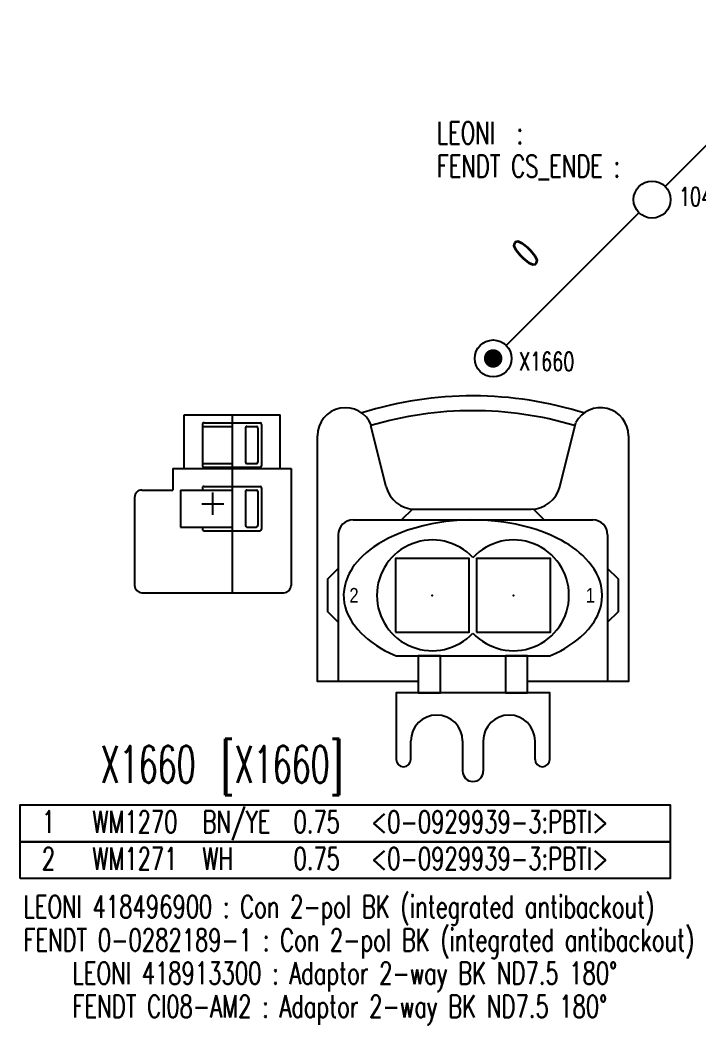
# Model space of a CAD drawing. Header units: millimetres. Extents: x -1 to 4489, y 0 to 1364.
# Drawn here: x 1607.6 to 1699.5, y 395.8 to 531.8 of the extents above; entities that cross this region are included whole.
import ezdxf

# ---------------------------------------------------------------- set-up
doc = ezdxf.new("R2010")
doc.units = ezdxf.units.MM
doc.layers.add('CAIXAS', color=7, linetype='Continuous')
doc.layers.add('LAYER_0', color=7, linetype='Continuous')
doc.styles.add('HS-BUNDLE-DIMENSION', font='ROMANS.SHX', dxfattribs={"width": 0.6, "height": 4})
doc.styles.add('HS-COMP-DESCRIPTION', font='ROMANS.SHX', dxfattribs={"width": 0.6, "height": 5})
doc.styles.add('HS-NODE', font='ROMANS.SHX', dxfattribs={"width": 0.7, "height": 2.5})
doc.styles.add('HS-PART-NO', font='ROMANS.SHX', dxfattribs={"width": 0.7, "height": 3})
doc.styles.add('HS-WIRE', font='ROMANS.SHX', dxfattribs={"width": 0.7, "height": 3})
doc.linetypes.add('NW_6_FHW_OPEN', pattern='A,0.0001,["=",Standard,S=0.4,R=0,X=0,Y=-0.2],-0.0001,["[]",Standard,S=0.3,R=0,X=-0.05,Y=-0.15],-0.2', length=0.2002)

# ---------------------------------------------------------------- blocks, each defined once
blk = doc.blocks.new('TIMERS2_9', base_point=(260.21, 41.255))
at = {"layer": 'LAYER_0', "color": 7}
for points in [[(248.46, 55.054), (246.4, 63.327)], [(271.96, 55.054), (274.13, 63.751)], [(252.81, 28.694), (239.17, 28.694), (239.17, 61.974)], [(281.25, 61.974), (281.25, 28.694), (267.61, 28.694)], [(252.02, 52.022), (250.56, 50.564)], [(252.02, 52.022), (268.08, 52.022)], [(268.4, 52.022), (269.85, 50.564)], [(277.71, 40.358), (277.67, 41.007), (277.57, 41.634), (277.41, 42.236), (277.19, 42.814), (276.93, 43.365), (276.62, 43.891), (276.28, 44.389), (275.91, 44.862), (275.51, 45.309), (275.09, 45.73), (274.64, 46.126), (274.18, 46.498), (273.71, 46.847), (273.23, 47.174), (272.74, 47.478), (272.25, 47.761), (271.76, 48.025), (270.75, 48.504), (269.75, 48.912), (268.78, 49.256), (267.83, 49.545), (266.91, 49.785), (266.03, 49.981), (265.2, 50.14), (264.4, 50.267), (263.64, 50.366), (262.21, 50.497), (260.94, 50.555), (259.83, 50.561), (258.85, 50.533), (258.01, 50.483), (256.54, 50.336), (255.45, 50.179), (254.65, 50.035), (253.47, 49.777), (252.33, 49.471), (251.35, 49.16), (250.44, 48.824), (249.59, 48.469), (248.8, 48.097), (248.08, 47.712), (247.41, 47.317), (246.8, 46.914), (246.25, 46.507), (245.74, 46.098), (245.29, 45.687), (244.88, 45.278), (244.52, 44.872), (244.2, 44.469), (243.91, 44.072), (243.67, 43.681), (243.45, 43.297), (243.27, 42.92), (243.12, 42.552), (243, 42.192), (242.9, 41.842), (242.77, 41.157), (242.71, 40.512), (242.73, 39.907), (242.8, 39.341), (242.91, 38.813), (243.06, 38.322), (243.24, 37.866), (243.44, 37.443), (243.66, 37.052), (243.88, 36.689), (244.12, 36.355), (244.61, 35.741), (245.09, 35.22), (245.56, 34.779), (246, 34.405), (246.41, 34.087), (247.17, 33.553), (247.78, 33.174), (248.26, 32.901), (249.02, 32.514), (249.81, 32.152)], [(243.98, 50.564), (276.43, 50.564)], [(241.98, 48.564), (241.98, 28.694)], [(278.43, 48.564), (278.43, 28.694)], [(249.71, 35.358), (259.71, 35.358), (259.71, 45.358), (249.71, 45.358), (249.71, 35.358)], [(260.71, 35.358), (270.71, 35.358), (270.71, 45.358), (260.71, 45.358), (260.71, 35.358)], [(241.98, 44.003), (240.53, 42.545), (240.53, 38.171), (241.98, 36.713)], [(278.43, 36.713), (279.89, 38.171), (279.89, 42.545), (278.43, 44.003)], [(270.61, 32.152), (271.41, 32.52), (272.09, 32.864), (272.65, 33.181), (273.12, 33.47), (273.9, 34.001), (274.44, 34.42), (274.82, 34.743), (275.35, 35.244), (275.83, 35.763), (276.26, 36.302), (276.6, 36.786), (276.86, 37.216), (277.05, 37.598), (277.21, 37.936), (277.42, 38.534), (277.55, 38.987), (277.67, 39.671), (277.71, 40.358)], [(249.81, 32.152), (270.61, 32.152)], [(252.81, 27.152), (255.81, 27.152), (255.81, 32.152), (252.81, 32.152), (252.81, 27.152)], [(264.61, 27.152), (267.61, 27.152), (267.61, 32.152), (264.61, 32.152), (264.61, 27.152)], [(270.61, 18.152), (270.61, 27.152), (249.81, 27.152), (249.81, 18.152)], [(251.81, 18.152), (251.81, 20.652)], [(258.81, 20.652), (258.81, 16.555)], [(261.61, 20.652), (261.61, 16.555)], [(268.61, 18.152), (268.61, 20.652)]]:
    blk.add_lwpolyline(points, dxfattribs=at)
for centre, radius, start, end in [((260.21, 17.358), 50, 72.375, 107.5), ((242.95, 61.974), 3.784, 21.344, 180), ((260.21, 17.358), 48, 73.375, 106.72), ((277.47, 61.974), 3.784, 0, 152), ((252.34, 56.022), 4, 194, 270), ((268.08, 56.022), 4, 270, 346), ((243.98, 48.564), 2, 90, 180), ((276.43, 48.564), 2, 0, 90), ((254.71, 40.358), 7.5, 42.844, 317.16), ((265.71, 40.358), 7.5, 222.84, 137.16), ((255.31, 20.652), 3.5, 0, 180), ((265.11, 20.652), 3.5, 0, 180), ((250.81, 18.152), 1, 180, 0), ((269.61, 18.152), 1, 180, 0), ((260.21, 16.555), 1.403, 180, 0)]:
    blk.add_arc(centre, radius, start, end, dxfattribs=at)
for p in [(254.71, 40.358), (265.71, 40.358)]:
    blk.add_point(p, dxfattribs=at)
at = {"layer": 'LAYER_0', "color": 7, "width": 0.83324}
for s, p in [('2', (243.49, 39.358)), ('1', (275.49, 39.358))]:
    blk.add_text(s, height=2, dxfattribs=at).set_placement(p)
blk = doc.blocks.new('418496900')
at = {"layer": 'LAYER_0', "color": 7}
blk.add_blockref('TIMERS2_9', (5.5, 5.897), dxfattribs=at)
blk = doc.blocks.new('418913300PEÇA')
at = {"layer": 'CAIXAS', "linetype": 'Continuous'}
for p, q in [((-10.6, -4.75), (-10.6, 11.05)), ((9.6, 12.05), (-9.6, 12.05)), ((-2.6, -12.05), (-2.6, 12.05)), ((10.6, -0.85), (10.6, 11.05)), ((-6.6, -2.15), (-6.6, 3.45)), ((1.2, 3.65), (-6.4, 3.65)), ((-6.1, -1.65), (-6.1, 2.95)), ((-4.6, 3.15), (-5.9, 3.15)), ((-4.4, -1.65), (-4.4, 2.95)), ((4.4, 3.15), (-2.6, 3.15)), ((1.4, 3.15), (1.4, 3.45)), ((4.4, -1.85), (4.4, 3.15)), ((1.2, -2.35), (-6.4, -2.35)), ((-4.6, -1.85), (-5.9, -1.85)), ((4.4, -1.85), (-2.6, -1.85)), ((1.4, -2.15), (1.4, -1.85)), ((9.6, -1.85), (5.4, -1.85)), ((5.4, -4.75), (5.4, -1.85)), ((5.4, -4.75), (-10.6, -4.75)), ((-9.12, -4.75), (-9.12, -12.05)), ((-6.6, -10.75), (-6.6, -5.15)), ((1.2, -4.95), (-6.4, -4.95)), ((1.4, -10.45), (1.4, -5.15)), ((3.88, -4.75), (3.88, -12.05)), ((-6.1, -10.25), (-6.1, -5.65)), ((-4.6, -5.45), (-5.9, -5.45)), ((-4.4, -10.25), (-4.4, -5.65)), ((1.4, -5.45), (-2.6, -5.45)), ((-4.6, -10.45), (-5.9, -10.45)), ((1.4, -10.45), (-2.6, -10.45)), ((1.4, -10.75), (1.4, -10.45)), ((3.88, -12.05), (-9.12, -12.05)), ((1.2, -10.95), (-6.4, -10.95))]:
    blk.add_line(p, q, dxfattribs=at)
at = {"layer": 'CAIXAS', "color": 6, "linetype": 'Continuous'}
for p, q in [((0, 1.5), (0, -1.5)), ((1.5, 0), (-1.5, 0))]:
    blk.add_line(p, q, dxfattribs=at)
at = {"layer": 'CAIXAS', "linetype": 'Continuous'}
for centre, radius, start, end in [((-9.6, 11.05), 1, 90, 180), ((9.6, 11.05), 1, 0, 90), ((-6.4, 3.45), 0.2, 90, 180), ((-5.9, 2.95), 0.2, 90, 180), ((-4.6, 2.95), 0.2, 0, 90), ((1.2, 3.45), 0.2, 360, 90), ((9.6, -0.85), 1, 270, 0), ((-6.4, -2.15), 0.2, 180, 270), ((-5.9, -1.65), 0.2, 180, 270), ((-4.6, -1.65), 0.2, 270, 0), ((1.2, -2.15), 0.2, 270, 0), ((-6.4, -5.15), 0.2, 90, 180), ((1.2, -5.15), 0.2, 360, 90), ((-5.9, -5.65), 0.2, 90, 180), ((-4.6, -5.65), 0.2, 0, 90), ((-6.4, -10.75), 0.2, 180, 270), ((-5.9, -10.25), 0.2, 180, 270), ((-4.6, -10.25), 0.2, 270, 0), ((1.2, -10.75), 0.2, 270, 0)]:
    blk.add_arc(centre, radius, start, end, dxfattribs=at)
blk = doc.blocks.new('418913300')
at = {"layer": 'CAIXAS', "linetype": 'Continuous'}
blk.add_blockref('418913300PEÇA', (0, 0), dxfattribs=at)

msp = doc.modelspace()

# ---------------------------------------------------------------- linework, layer by layer
at = {"color": 7, "linetype": 'NW_6_FHW_OPEN', "ltscale": 8}
msp.add_lwpolyline([(1694.88, 509.25), (1774.89, 589.27)], dxfattribs=at)
at = {"color": 7, "ltscale": 8}
msp.add_lwpolyline([(1673.38, 487.76), (1691.35, 505.72)], dxfattribs=at)
at = {"color": 7, "linetype": 'Continuous'}
msp.add_lwpolyline([(1670.99, 485.99, 1.25, 1.25, 1), (1672.24, 485.99, 1.25, 1.25, 1)], format="xyseb", close=True, dxfattribs=at)
for points in [[(1607.58, 420.56), (1607.58, 425.54), (1695.58, 425.54), (1695.58, 420.56), (1607.58, 420.56)], [(1607.58, 415.58), (1607.58, 420.56), (1695.58, 420.56), (1695.58, 415.58), (1607.58, 415.58)]]:
    msp.add_lwpolyline(points, dxfattribs=at)
for centre in [(1693.12, 507.49), (1671.62, 485.99)]:
    msp.add_circle(centre, 2.5, dxfattribs=at)

# ---------------------------------------------------------------- block references
msp.add_blockref('418496900', (1663.38, 448.92))
at = {"rotation": 180}
msp.add_blockref('418913300', (1633.68, 466.32), dxfattribs=at)

# ---------------------------------------------------------------- texts
at = {"color": 200, "linetype": 'Continuous', "style": 'HS-PART-NO', "width": 0.7}
for s, p in [('LEONI  :', (1663.98, 515.02)), ('FENDT CS_ENDE :', (1663.98, 510.52)), ('LEONI 418496900 : Con 2-pol BK (integrated antibackout)', (1608.04, 410.27)), ('FENDT 0-0282189-1 : Con 2-pol BK (integrated antibackout)', (1608.04, 405.77)), ('LEONI 418913300 : Adaptor 2-way BK ND7.5 180°', (1614.69, 401.27)), ('FENDT CI08-AM2 : Adaptor 2-way BK ND7.5 180°', (1614.69, 396.77))]:
    msp.add_text(s, height=3, dxfattribs=at).set_placement(p)
at = {"color": 5, "linetype": 'Continuous'}
for s, height, style, width, p in [('1047045', 2.5, 'HS-NODE', 0.7, (1696.76, 506.64)), ('X1660', 2.5, 'HS-NODE', 0.7, (1675.11, 484.34)), (' [X1660]', 5, 'HS-COMP-DESCRIPTION', 0.6, (1632.77, 428.54))]:
    msp.add_text(s, height=height, dxfattribs=dict(at, style=style, width=width)).set_placement(p)
at = {"color": 1, "linetype": 'Continuous', "ltscale": 8, "style": 'HS-BUNDLE-DIMENSION', "width": 0.6}
msp.add_text('0', height=4, rotation=45, dxfattribs=at).set_placement((1676.68, 498.12))
at = {"color": 42, "linetype": 'Continuous', "style": 'HS-COMP-DESCRIPTION', "width": 0.6}
msp.add_text('X1660', height=5, dxfattribs=at).set_placement((1618.48, 428.54))
at = {"color": 7, "linetype": 'Continuous', "style": 'HS-WIRE', "width": 0.7}
for s, p in [(' 1  ', (1609.08, 421.76)), (' 2  ', (1609.08, 416.78))]:
    msp.add_text(s, height=3, dxfattribs=at).set_placement(p)
at = {"color": 92, "linetype": 'Continuous', "style": 'HS-WIRE', "width": 0.7}
for s, p in [('WM1270 ', (1617.38, 421.76)), ('BN/YE ', (1632.28, 421.76)), ('0.75 ', (1644.58, 421.76)), (' <0-0929939-3:PBTI>  ', (1653.68, 421.76)), ('WM1271 ', (1617.38, 416.78)), ('WH ', (1632.28, 416.78)), ('0.75 ', (1644.58, 416.78)), (' <0-0929939-3:PBTI>  ', (1653.68, 416.78))]:
    msp.add_text(s, height=3, dxfattribs=at).set_placement(p)

doc.saveas('drawing.dxf')
